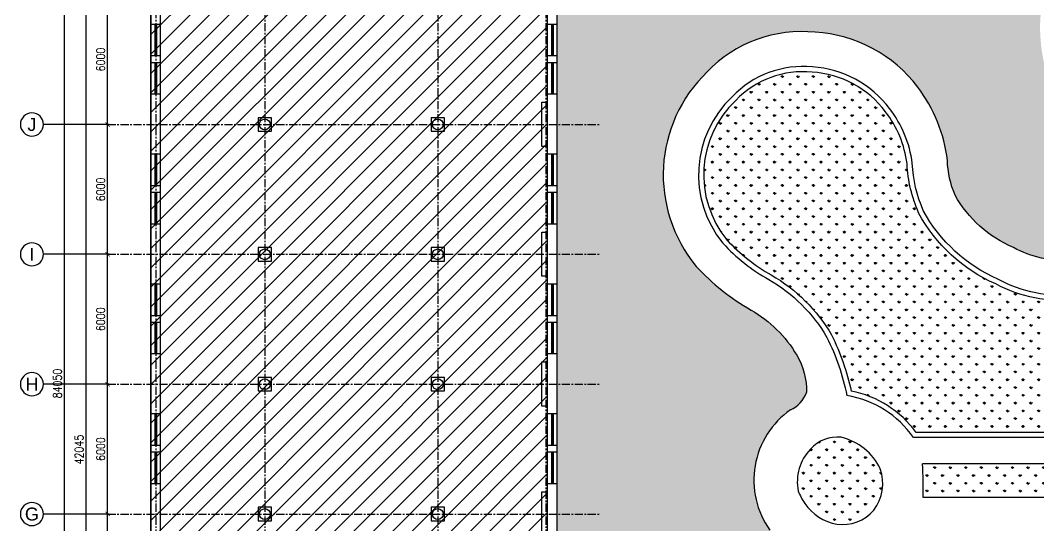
# Model space of a CAD drawing. Header units: millimetres. Extents: x -6033 to 120673, y -4970 to 90533.
# Drawn here: x -6033 to 41054, y 35684 to 59030 of the extents above; entities that cross this region are included whole.
import ezdxf
from ezdxf.enums import TextEntityAlignment as Align

# ---------------------------------------------------------------- set-up
doc = ezdxf.new("R2010")
doc.units = ezdxf.units.MM
doc.linetypes.add('I-AR$0$CENTER', pattern=[2, 1.25, -0.25, 0.25, -0.25])
doc.layers.get('DefPoints').update_dxf_attribs({"color": 250})
for name, color, linetype in [('I-AR$0$0-建-轴号', 1, 'Continuous'), ('I-AR$0$1-窗', 2, 'Continuous'), ('I-AR$0$3-地面', 8, 'Continuous'), ('I-AR$0$9-填充', 8, 'Continuous'), ('I-AR$0$AXIS_TEXT', 7, 'Continuous'), ('I-AR$0$D-BASE-INTWALL', 1, 'Continuous'), ('I-AR$0$D-BASE-WALL', 4, 'Continuous'), ('I-AR$0$GZET_DIM_1-200_平面尺寸标注', 1, 'Continuous')]:
    doc.layers.add(name, color=color, linetype=linetype)
doc.layers.add('I-AR$0$GZET_COL_GRID_1-200_轴线', color=8, linetype='I-AR$0$CENTER', lineweight=25)
doc.layers.add('I-AR$0$I-SCOPE', color=252, linetype='Continuous', lineweight=35)
doc.styles.add('I-AR$0$GZET-DIMT', font='romans.shx', dxfattribs={"width": 0.8})
doc.styles.add('I-AR$0$GZET-HT', font='arial.ttf', dxfattribs={"width": 0.8})
doc.dimstyles.new('I-AR$0$GZET_200', dxfattribs={"dimscale": 200, "dimtxt": 2, "dimasz": 1, "dimexe": 1, "dimexo": 1.5, "dimgap": 0.6, "dimtad": 1, "dimdec": 0, "dimrnd": 0.005, "dimzin": 0, "dimdsep": 46, "dimtxsty": 'I-AR$0$GZET-DIMT', "dimblk": 'I-AR$0$_ArchTick', "dimcen": 0.125, "dimclrd": 1, "dimclre": 1, "dimclrt": 2, "dimadec": 0, "dimazin": 0, "dimtfac": 1, "dimtdec": 0, "dimtix": 1, "dimtmove": 2, "dimatfit": 3, "dimldrblk": 'I-AR$0$_Dot', "dimfxl": 1, "dimtvp": 1, "dimtolj": 1, "dimtzin": 0, "dimarcsym": 0})
pattern_1 = [(90, (-273251.6522538068, 190733.4542391462), (-359.2102448, 359.2102448), [95.25, -623.1704896]), (45, (-273251.6522538068, 190733.4542391462), (-359.2102448427661, 359.2102448427661), [95.25, -412.75]), (135, (-273251.6522538068, 190733.4542391462), (-359.2102448427661, -359.2102448427661), [95.25, -412.75])]

# ---------------------------------------------------------------- blocks, each defined once
blk = doc.blocks.new('I-AR$0$chuanghu1')
for p, q in [((0, 3230), (450, 3230)), ((0, 1770), (450, 1770)), ((0, 1460), (450, 1460)), ((0, 0), (450, 0))]:
    blk.add_line(p, q)
at = {"layer": 'I-AR$0$1-窗'}
for p, q in [((185, 3230), (185, 1770)), ((225, 3230), (225, 1770)), ((265, 3230), (265, 1770)), ((185, 1460), (185, 0)), ((225, 1460), (225, 0)), ((265, 1460), (265, 0))]:
    blk.add_line(p, q, dxfattribs=at)
blk = doc.blocks.new('I-AR$0$_ArchTick')
at = {"color": 2, "linetype": 'ByBlock', "const_width": 0.15}
blk.add_lwpolyline([(-0.5, -0.5), (0.5, 0.5)], dxfattribs=at)
blk = doc.blocks.new('*D264')
at = {"layer": 'DefPoints', "color": 0, "transparency": 16777216}
for p in [(-2000.000000000183, 36220), (-1622.323113171581, 36220), (-1622.323113171581, 30220.00000000001)]:
    blk.add_point(p, dxfattribs=at)
at = {"layer": 'I-AR$0$GZET_DIM_1-200_平面尺寸标注', "color": 1, "lineweight": -2, "transparency": 16777216}
for p, q in [((-1922.323113171581, 36220), (-2200.000000000183, 36220)), ((-2000.000000000182, 30220.00000000001), (-2000.000000000183, 36220)), ((-1922.323113171581, 30220.00000000001), (-2200.000000000182, 30220.00000000001))]:
    blk.add_line(p, q, dxfattribs=at)
at = {"layer": 'I-AR$0$GZET_DIM_1-200_平面尺寸标注', "color": 1, "lineweight": -2, "transparency": 16777216, "xscale": 200, "yscale": 200, "zscale": 200}
for p, rotation in [((-2000.000000000183, 36220), 90), ((-2000.000000000182, 30220.00000000001), 270)]:
    blk.add_blockref('I-AR$0$_ArchTick', p, dxfattribs=dict(at, rotation=rotation))
at = {"layer": 'I-AR$0$GZET_DIM_1-200_平面尺寸标注', "color": 2, "transparency": 16777216, "insert": (-2320.000000000173, 33220), "char_height": 400, "attachment_point": 5, "rotation": 90, "style": 'I-AR$0$GZET-DIMT'}
blk.add_mtext('\\A1;6000', dxfattribs=at)
blk = doc.blocks.new('I-AR$0$_Dot')
at = {"color": 0, "linetype": 'ByBlock', "lineweight": -2}
blk.add_line((-0.5, 0), (-1, 0), dxfattribs=at)
at = {"color": 0, "linetype": 'ByBlock', "const_width": 0.5}
blk.add_lwpolyline([(-0.25, 0, 1), (0.25, 0, 1)], format="xyb", close=True, dxfattribs=at)
blk = doc.blocks.new('*D265')
at = {"layer": 'DefPoints', "color": 0, "transparency": 16777216}
for p in [(-2000.000000000183, 42220), (-1622.323113171581, 42220), (-1622.323113171581, 36220)]:
    blk.add_point(p, dxfattribs=at)
at = {"layer": 'I-AR$0$GZET_DIM_1-200_平面尺寸标注', "color": 1, "lineweight": -2, "transparency": 16777216}
for p, q in [((-1922.323113171581, 42220), (-2200.000000000183, 42220)), ((-2000.000000000181, 36220), (-2000.000000000183, 42220)), ((-1922.323113171581, 36220), (-2200.000000000181, 36220))]:
    blk.add_line(p, q, dxfattribs=at)
at = {"layer": 'I-AR$0$GZET_DIM_1-200_平面尺寸标注', "color": 1, "lineweight": -2, "transparency": 16777216, "xscale": 200, "yscale": 200, "zscale": 200}
for p, rotation in [((-2000.000000000183, 42220), 90), ((-2000.000000000181, 36220), 270)]:
    blk.add_blockref('I-AR$0$_ArchTick', p, dxfattribs=dict(at, rotation=rotation))
at = {"layer": 'I-AR$0$GZET_DIM_1-200_平面尺寸标注', "color": 2, "transparency": 16777216, "insert": (-2320.000000000171, 39219.99999999999), "char_height": 400, "attachment_point": 5, "rotation": 90, "style": 'I-AR$0$GZET-DIMT'}
blk.add_mtext('\\A1;6000', dxfattribs=at)
blk = doc.blocks.new('*D266')
at = {"layer": 'DefPoints', "color": 0, "transparency": 16777216}
for p in [(-2000.000000000183, 48220), (-1622.323113171581, 48220), (-1622.323113171581, 42220)]:
    blk.add_point(p, dxfattribs=at)
at = {"layer": 'I-AR$0$GZET_DIM_1-200_平面尺寸标注', "color": 1, "lineweight": -2, "transparency": 16777216}
for p, q in [((-1922.323113171581, 48220), (-2200.000000000183, 48220)), ((-2000.000000000181, 42220), (-2000.000000000183, 48220)), ((-1922.323113171581, 42220), (-2200.000000000182, 42220))]:
    blk.add_line(p, q, dxfattribs=at)
at = {"layer": 'I-AR$0$GZET_DIM_1-200_平面尺寸标注', "color": 1, "lineweight": -2, "transparency": 16777216, "xscale": 200, "yscale": 200, "zscale": 200}
for p, rotation in [((-2000.000000000183, 48220), 90), ((-2000.000000000181, 42220), 270)]:
    blk.add_blockref('I-AR$0$_ArchTick', p, dxfattribs=dict(at, rotation=rotation))
at = {"layer": 'I-AR$0$GZET_DIM_1-200_平面尺寸标注', "color": 2, "transparency": 16777216, "insert": (-2320.000000000169, 45219.99999999999), "char_height": 400, "attachment_point": 5, "rotation": 90, "style": 'I-AR$0$GZET-DIMT'}
blk.add_mtext('\\A1;6000', dxfattribs=at)
blk = doc.blocks.new('*D267')
at = {"layer": 'DefPoints', "color": 0, "transparency": 16777216}
for p in [(-2000.000000000183, 54220.00000000001), (-1622.323113171581, 54220.00000000001), (-1622.323113171581, 48220)]:
    blk.add_point(p, dxfattribs=at)
at = {"layer": 'I-AR$0$GZET_DIM_1-200_平面尺寸标注', "color": 1, "lineweight": -2, "transparency": 16777216}
for p, q in [((-1922.323113171581, 54220.00000000001), (-2200.000000000182, 54220.00000000001)), ((-2000.000000000181, 48220), (-2000.000000000183, 54220.00000000001)), ((-1922.323113171581, 48220), (-2200.000000000181, 48220))]:
    blk.add_line(p, q, dxfattribs=at)
at = {"layer": 'I-AR$0$GZET_DIM_1-200_平面尺寸标注', "color": 1, "lineweight": -2, "transparency": 16777216, "xscale": 200, "yscale": 200, "zscale": 200}
for p, rotation in [((-2000.000000000183, 54220.00000000001), 90), ((-2000.000000000181, 48220), 270)]:
    blk.add_blockref('I-AR$0$_ArchTick', p, dxfattribs=dict(at, rotation=rotation))
at = {"layer": 'I-AR$0$GZET_DIM_1-200_平面尺寸标注', "color": 2, "transparency": 16777216, "insert": (-2320.000000000167, 51219.99999999999), "char_height": 400, "attachment_point": 5, "rotation": 90, "style": 'I-AR$0$GZET-DIMT'}
blk.add_mtext('\\A1;6000', dxfattribs=at)
blk = doc.blocks.new('*D268')
at = {"layer": 'DefPoints', "color": 0, "transparency": 16777216}
for p in [(-2000.000000000183, 60220.00000000003), (-1622.323113171581, 60220.00000000003), (-1622.323113171581, 54220.00000000001)]:
    blk.add_point(p, dxfattribs=at)
at = {"layer": 'I-AR$0$GZET_DIM_1-200_平面尺寸标注', "color": 1, "lineweight": -2, "transparency": 16777216}
for p, q in [((-1922.323113171581, 60220.00000000003), (-2200.000000000183, 60220.00000000003)), ((-2000.000000000181, 54220.00000000001), (-2000.000000000183, 60220.00000000003)), ((-1922.323113171581, 54220.00000000001), (-2200.000000000181, 54220.00000000001))]:
    blk.add_line(p, q, dxfattribs=at)
at = {"layer": 'I-AR$0$GZET_DIM_1-200_平面尺寸标注', "color": 1, "lineweight": -2, "transparency": 16777216, "xscale": 200, "yscale": 200, "zscale": 200}
for p, rotation in [((-2000.000000000183, 60220.00000000003), 90), ((-2000.000000000181, 54220.00000000001), 270)]:
    blk.add_blockref('I-AR$0$_ArchTick', p, dxfattribs=dict(at, rotation=rotation))
at = {"layer": 'I-AR$0$GZET_DIM_1-200_平面尺寸标注', "color": 2, "transparency": 16777216, "insert": (-2320.000000000166, 57220), "char_height": 400, "attachment_point": 5, "rotation": 90, "style": 'I-AR$0$GZET-DIMT'}
blk.add_mtext('\\A1;6000', dxfattribs=at)
blk = doc.blocks.new('*D300')
at = {"layer": 'DefPoints', "color": 0, "transparency": 16777216}
for p in [(-1117.595758745207, 60220.00000000003), (-3000.000000000205, 18175.00000000001), (-988.0274124185021, 18175.00000000001)]:
    blk.add_point(p, dxfattribs=at)
at = {"layer": 'I-AR$0$GZET_DIM_1-200_平面尺寸标注', "color": 1, "lineweight": -2, "transparency": 16777216}
for p, q in [((-1417.595758745207, 60220.00000000003), (-3200.000000000214, 60220.00000000003)), ((-3000.000000000214, 60220.00000000003), (-3000.000000000205, 18175.00000000001)), ((-1288.027412418502, 18175.00000000001), (-3200.000000000205, 18175.00000000001))]:
    blk.add_line(p, q, dxfattribs=at)
at = {"layer": 'I-AR$0$GZET_DIM_1-200_平面尺寸标注', "color": 1, "lineweight": -2, "transparency": 16777216, "xscale": 200, "yscale": 200, "zscale": 200}
for p, rotation in [((-3000.000000000214, 60220.00000000003), 90), ((-3000.000000000205, 18175.00000000001), 270)]:
    blk.add_blockref('I-AR$0$_ArchTick', p, dxfattribs=dict(at, rotation=rotation))
at = {"layer": 'I-AR$0$GZET_DIM_1-200_平面尺寸标注', "color": 2, "transparency": 16777216, "insert": (-3320.000000000198, 39197.50000000001), "char_height": 400, "attachment_point": 5, "rotation": 90, "style": 'I-AR$0$GZET-DIMT'}
blk.add_mtext('\\A1;42045', dxfattribs=at)
blk = doc.blocks.new('*D302')
at = {"layer": 'DefPoints', "color": 0, "transparency": 16777216}
for p in [(-4000.00000000022, 84275.00000000004), (-972.2861498482457, 84275.00000000004), (-962.0669460450231, 225.0000000000001)]:
    blk.add_point(p, dxfattribs=at)
at = {"layer": 'I-AR$0$GZET_DIM_1-200_平面尺寸标注', "color": 1, "lineweight": -2, "transparency": 16777216}
for p, q in [((-1272.286149848245, 84275.00000000004), (-4200.000000000221, 84275.00000000004)), ((-4000.000000000201, 224.9999999999997), (-4000.00000000022, 84275.00000000004)), ((-1262.066946045023, 225.0000000000001), (-4200.000000000201, 224.9999999999996))]:
    blk.add_line(p, q, dxfattribs=at)
at = {"layer": 'I-AR$0$GZET_DIM_1-200_平面尺寸标注', "color": 1, "lineweight": -2, "transparency": 16777216, "xscale": 200, "yscale": 200, "zscale": 200}
for p, rotation in [((-4000.00000000022, 84275.00000000004), 90), ((-4000.000000000201, 224.9999999999997), 270)]:
    blk.add_blockref('I-AR$0$_ArchTick', p, dxfattribs=dict(at, rotation=rotation))
at = {"layer": 'I-AR$0$GZET_DIM_1-200_平面尺寸标注', "color": 2, "transparency": 16777216, "insert": (-4320.000000000197, 42250.00000000001), "char_height": 400, "attachment_point": 5, "rotation": 90, "style": 'I-AR$0$GZET-DIMT'}
blk.add_mtext('\\A1;84050', dxfattribs=at)
blk = doc.blocks.new('I-AR$0$_AXISO')
blk.add_circle((0, 0), 0.5)
at = {"layer": 'I-AR$0$AXIS_TEXT', "style": 'I-AR$0$GZET-HT'}
blk.add_attdef('A', text='', height=0.56, dxfattribs=at).set_placement((0, 0), align=Align.MIDDLE_CENTER)
blk = doc.blocks.new('I-AR$0$海龙_1211170131')
at = {"layer": 'I-AR$0$0-建-轴号', "linetype": 'Continuous'}
for p, q in [((-2225, 53994.99999999998), (-5191.666666666541, 53995.00000010628)), ((-2225.000000000007, 47994.99999999999), (-5191.666666666548, 47995.00000010629)), ((-2224.999999999993, 41994.99999999999), (-5191.666666666533, 41995.00000010629)), ((-2224.999999999993, 35994.99999999999), (-5191.666666666533, 35995.00000010629))]:
    blk.add_line(p, q, dxfattribs=at)
at = {"layer": 'I-AR$0$GZET_COL_GRID_1-200_轴线', "ltscale": 300}
for p, q in [((0, 86275), (0, -3995)), ((5045, 86275), (5045, -3995)), ((13044.99999999999, 86275), (13044.99999999999, -3995)), ((18045, 86275), (18045, -3995)), ((-2224.999999999993, 53994.99999999998), (20565, 53994.99999999997)), ((-2225, 47994.99999999999), (20565, 47994.99999999998)), ((-2225, 41994.99999999999), (20565, 41994.99999999999)), ((-2225, 35994.99999999999), (20565, 35994.99999999999))]:
    blk.add_line(p, q, dxfattribs=at)
at = {"layer": 'I-AR$0$0-建-轴号', "linetype": 'Continuous'}
ref = blk.add_blockref('I-AR$0$_AXISO', (-5725.000000000029, 53995.00000000733), dxfattribs=dict(at, xscale=-1066.666666666667, yscale=1066.666666666667, zscale=0.6666666666666664, rotation=180))
ref.add_attrib('A', 'J', dxfattribs={"layer": 'I-AR$0$AXIS_TEXT', "height": 597.3333333333333, "style": 'I-AR$0$GZET-HT'}).set_placement((-5725.000000000029, 53995.00000000733), align=Align.MIDDLE_CENTER)
ref = blk.add_blockref('I-AR$0$_AXISO', (-5725.000000000036, 47995.00000000733), dxfattribs=dict(at, xscale=-1066.666666666667, yscale=1066.666666666667, zscale=0.6666666666666664, rotation=180))
ref.add_attrib('A', 'I', dxfattribs={"layer": 'I-AR$0$AXIS_TEXT', "height": 597.3333333333333, "style": 'I-AR$0$GZET-HT'}).set_placement((-5725.000000000036, 47995.00000000733), align=Align.MIDDLE_CENTER)
ref = blk.add_blockref('I-AR$0$_AXISO', (-5725.000000000022, 41995.00000000733), dxfattribs=dict(at, xscale=-1066.666666666667, yscale=1066.666666666667, zscale=0.6666666666666664, rotation=180))
ref.add_attrib('A', 'H', dxfattribs={"layer": 'I-AR$0$AXIS_TEXT', "height": 597.3333333333333, "style": 'I-AR$0$GZET-HT'}).set_placement((-5725.000000000022, 41995.00000000733), align=Align.MIDDLE_CENTER)
ref = blk.add_blockref('I-AR$0$_AXISO', (-5725.000000000022, 35995.00000000733), dxfattribs=dict(at, xscale=-1066.666666666667, yscale=1066.666666666667, zscale=0.6666666666666664, rotation=180))
ref.add_attrib('A', 'G', dxfattribs={"layer": 'I-AR$0$AXIS_TEXT', "height": 597.3333333333333, "style": 'I-AR$0$GZET-HT'}).set_placement((-5725.000000000022, 35995.00000000733), align=Align.MIDDLE_CENTER)
at = {"layer": 'I-AR$0$GZET_DIM_1-200_平面尺寸标注'}
for base, p1, p2, angle, picture, middle in [((-4225.000000000226, 84050.00000000004), (-1187.06694604503, 0), (-1197.286149848253, 84050.00000000001), 90, '*D302', (-4545.000000000204, 42025.00000000001)), ((-3225.000000000211, 17950.00000000001), (-1342.595758745214, 59995), (-1213.027412418509, 17950), 90, '*D300', (-3545.000000000204, 38972.50000000001)), ((-2225.000000000189, 59995.00000000003), (-1847.323113171587, 53994.99999999998), (-1847.323113171587, 59995), 270, '*D268', (-2545.000000000175, 56995)), ((-2225.000000000189, 53995.00000000001), (-1847.323113171587, 47994.99999999999), (-1847.323113171587, 53994.99999999998), 270, '*D267', (-2545.000000000175, 50994.99999999999)), ((-2225.000000000189, 47995), (-1847.323113171587, 41994.99999999999), (-1847.323113171587, 47994.99999999999), 270, '*D266', (-2545.000000000175, 44994.99999999999)), ((-2225.000000000189, 41995), (-1847.323113171587, 35994.99999999999), (-1847.323113171587, 41994.99999999999), 270, '*D265', (-2545.000000000175, 38994.99999999999)), ((-2225.000000000189, 35995), (-1847.323113171587, 29994.99999999999), (-1847.323113171587, 35994.99999999999), 270, '*D264', (-2545.000000000182, 32995))]:
    dim = blk.add_linear_dim(base=base, p1=p1, p2=p2, angle=angle, dimstyle='I-AR$0$GZET_200', dxfattribs=at)
    dim.commit()
    dim.dimension.update_dxf_attribs({"geometry": picture, "text_midpoint": middle, "insert": (-225.0000000000073, -225)})
blk = doc.blocks.new('I-AR')
at = {"layer": 'I-AR$0$9-填充'}
h = blk.add_hatch(dxfattribs=at)
h.set_pattern_fill('GRASS', color=256, scale=20)
h.set_pattern_definition(pattern_1)
edge = h.paths.add_edge_path()
edge.add_arc((48075.09980175877, 57885.86272021267), 7531.13782698584, 93.31201896010458, 119.5511255798346, ccw=False)
edge.add_line((47640.00000002049, 65404.42143392797), (47640, 65940.00000000224))
edge.add_line((47640, 65940.00000000224), (18790, 65940.00000000226))
edge.add_line((18790, 65940.00000000226), (18790, 24876.39849369839))
edge.add_line((18790, 24876.39849369839), (26544.29322616477, 24876.39849369839))
edge.add_arc((32983.89004870411, 26170.13277620514), 6568.268845791113, 129.3415702300816, 191.3596716620677, ccw=False)
edge.add_arc((31476.03155863704, 28326.8062859796), 3949.565505750753, 104.59304370652359, 132.2595503306912, ccw=False)
edge.add_arc((30055.31018395955, 34280.10520697586), 2173.233099425972, 281.2942015813497, 313.0472720493361)
edge.add_arc((30426.6854120018, 33687.43448024165), 1492.565372304255, 318.1657641846177, 361.2613393646765)
edge.add_arc((32239.8381275516, 38300.38710596826), 4591.3285963544, 217.9676909432882, 265.99156706073484, ccw=False)
edge.add_arc((31872.41921090567, 37779.21967953868), 3985.327974789199, 125.18359558450021, 215.3095817904113, ccw=False)
edge.add_arc((29025.52329528192, 42303.87885726741), 1381.826173200816, 293.4798665672245, 340.2300881751192)
edge.add_arc((26868.27960269107, 41845.80067141893), 3457.635540556193, 359.8456275124313, 389.7659058237879)
edge.add_arc((24754.87081508432, 40495.08083228706), 5964.052808016896, 30.9504152630125, 59.69113305852917)
edge.add_arc((32772.04415484378, 54545.90765867644), 10213.63518444022, 222.3578845069345, 240.6422616467577, ccw=False)
edge.add_arc((30296.39652642189, 51889.92360785799), 6601.338333766303, 133.757229973819, 219.7996382101145, ccw=False)
edge.add_arc((30090.66382907331, 52466.32591896318), 6047.901985583007, 83.98209590828901, 136.1267597694406, ccw=False)
edge.add_arc((30375.31522357883, 52142.85514023763), 6347.667668990776, 36.73167792727202, 86.84457130365149, ccw=False)
edge.add_arc((30068.09959344426, 51782.82073227296), 6810.015933267933, 6.557601087147987, 37.61354295952498, ccw=False)
edge.add_arc((41498.84925946081, 52752.03841550907), 4669.216621075783, 182.3505496015985, 202.5852956703295)
edge.add_arc((42128.71283438383, 53741.83595042868), 5670.87026365447, 209.3906972536992, 246.7482145344888)
edge.add_arc((42155.24974690983, 52652.27799340902), 4702.300663284869, 241.2015315274473, 275.2103590187771)
edge.add_arc((41515.36539457133, 55945.38266907222), 8047.017238033709, 277.6189871787022, 295.6926092267267)
edge.add_arc((47570.22558053257, 51841.11267866677), 4060.74771081201, 180.3254316103383, 230.8068843918955, ccw=False)
edge.add_line((43509.5433708895, 51818.04835224437), (43509.5433708895, 53394.33280677747))
edge.add_arc((48076.45331479656, 58632.79464086366), 6949.686958628743, 186.4907584204857, 228.9179643644189, ccw=False)
edge.add_arc((47832.07409407338, 58690.435928249), 6713.926906089835, 121.1335366071462, 187.2152790693291, ccw=False)
h = blk.add_hatch(dxfattribs=at)
h.set_pattern_fill('GRASS', color=256, scale=20)
h.set_pattern_definition(pattern_1)
h.paths.add_polyline_path([(42698.67779429955, 43323.37970135696), (48002.16136123566, 43323.37970135696), (48002.16136123566, 47540.84223780019), (47602.77396320039, 47540.84223780019, -0.05308976896595777), (46712.02299960563, 47627.04305255288, -0.04941643247635087), (45818.66504472913, 47023.18059761255, -0.08380965647664035), (42792.02811155794, 46110.89822130199, -0.1474850686662842), (39069.82737841504, 46849.23527285215, -0.1651522259988702), (35505.26257778378, 50137.02929380894, -0.08978096657328384), (34968.89822141966, 52404.05356219455, 0.1340931946128999), (33972.84974569175, 54808.82199953339, 0.2199925599541282), (30577.8240428837, 56638.10320494944, 0.2310382246045116), (27051.99673230294, 55333.67627093985, 0.3940001540958336), (26635.64536429243, 48892.5141667682, 0.07905053784504817), (28693.06606578501, 47267.29612624753, -0.1308033536829855), (31475.29277100461, 44495.49076381759, -0.06253693498884307), (32388.37821009429, 41902.81886222624, -0.186529228159533), (35394.18055301486, 39992.32384655465), (42698.67779429955, 39992.32384655465)])
h = blk.add_hatch(dxfattribs=at)
h.set_pattern_fill('GRASS', color=256, scale=20)
h.set_pattern_definition([(90, (-502531.6522538068, 190733.4542391462), (-359.2102448, 359.2102448), [95.25, -623.1704896]), (45, (-502531.6522538068, 190733.4542391462), (-359.2102448427661, 359.2102448427661), [95.25, -412.75]), (135, (-502531.6522538068, 190733.4542391462), (-359.2102448427661, -359.2102448427661), [95.25, -412.75])])
h.paths.add_polyline_path([(33733.05950537603, 38307.75823795816, 0.2259141689706735), (31922.57935313322, 39764.41731790348, 0.2529615363522693), (30510.6721450286, 39212.27593123287, 0.2543313798951498), (29941.05524718203, 37281.83647080354, 0.06362363632156369), (30237.05558809126, 36710.11865901601, 0.2031449549454283), (31729.59273656458, 35749.61177794551, 0.2525402399003507), (33426.5223928499, 36396.92547352784, 0.2526973368889068)])
h = blk.add_hatch(dxfattribs=at)
h.set_pattern_fill('GRASS', color=256, scale=20)
h.set_pattern_definition([(90, (-458740.6085723289, 230134.0673350341), (-359.2102448, 359.2102448), [95.25, -623.1704896]), (45, (-458740.6085723289, 230134.0673350341), (-359.2102448427661, 359.2102448427661), [95.25, -412.75]), (135, (-458740.6085723289, 230134.0673350341), (-359.2102448427661, -359.2102448427661), [95.25, -412.75])])
h.paths.add_polyline_path([(42909.69852933986, 38532.32384655465), (35678.81568788039, 38532.32384655465, -0.03047547480537213), (35709.53208564548, 36982.32384655465), (42909.69852933986, 36982.32384655465)])
at = {"layer": 'I-AR$0$I-SCOPE'}
h = blk.add_hatch(dxfattribs=at)
h.set_pattern_fill('ANSI31', color=256, scale=200)
h.set_pattern_definition([(45, (0, 0), (-449.0128060534577, 449.0128060534577), [])])
h.paths.add_polyline_path([(63300.00000000001, 72640), (66630, 72640), (66630, 70889.38256153524), (90600, 70889.99999999999), (90600, 66390.00000000001), (96650.00000000001, 66390.00000000001), (96650, 24876.39849369839), (18340, 24876.39849369839), (18340, 66390), (48090, 66390), (48090, 72640), (51400, 72640), (51400, 72649.88673694879), (52869.5, 72649.88673694879), (52869.5, 72640), (55240.00000000001, 72640), (55240.00000000001, 72790.00000000013), (59460, 72790.00000000013), (59460, 72640), (61830.5, 72640), (61830.5, 72649.88673694879), (63300, 72649.88673694879)], flags=16)
h.paths.add_polyline_path([(7330, 0), (7330, -1770), (11180, -1770), (11180, 0), (18450, 0), (18449.99999999991, 2899.999999999971), (27550, 2899.999999999971), (27550, 18090), (37037.33127936907, 18090), (37037.33127936907, 17350), (96200, 17350), (96200, 18120), (114640, 18120), (114640, 84500), (0, 84500), (0, 0)])
at = {"layer": 'I-AR$0$3-地面', "color": 3}
for points in [[(45004.09216630692, 48693.95026289285, -0.07902494152010688), (42582.27805413958, 47969.40725498868, -0.1494903790776967), (39890.00927243475, 48531.55995880257, -0.1644620891196963), (37187.72040872229, 50958.78665213217, -0.0885208693944569), (36833.56131869927, 52560.53832592117, 0.1363426487909869), (35462.62240034016, 55939.19423536878, 0.2222115194932346), (30724.72122652782, 58480.89902467502, 0.2315331471331347), (25730.88318865141, 56657.91645175905, 0.3941242439845038), (25224.6703689131, 47664.37493578097, 0.07995034439916945), (27764.69706814224, 45643.95175931734, -0.126066591511197), (29869.71826057276, 43562.36978284162, -0.1312986331962786), (30325.90259325365, 41836.48474696086, 0.6534515205915413)], [(45814.71115374798, 47021.22286216912, -0.0836926837507415), (42792.02811155794, 46110.89822130199, -0.1474850686662822), (39069.82737841504, 46849.23527285215, -0.1651522259988705), (35505.26257778378, 50137.02929380894, -0.08978096657328317), (34968.89822141966, 52404.05356219452, 0.1340931946129016), (33972.84974569175, 54808.82199953342, 0.2199925599541261), (30577.8240428837, 56638.10320494944, 0.2310382246045153), (27051.99673230294, 55333.67627093982, 0.3940001540958293), (26635.64536429243, 48892.5141667682, 0.0790505378450552), (28693.06606578501, 47267.29612624741, -0.1308033536829759), (31475.29277100461, 44495.49076381765, -0.06253693498884483), (32388.37821009429, 41902.81886222624, -0.06253693498884483)], [(30510.6721450286, 39212.27593123284, 0.2543313798951392), (29941.05524718203, 37281.83647080354, 0.06362363632152969), (30237.05558809126, 36710.1186590163, 0.2031449549454701), (31729.59273656458, 35749.61177794551, 0.2525402399003542), (33426.5223928499, 36396.9254735279, 0.2526973368889048), (33733.05950537603, 38307.75823795816, 0.2259141689706729), (31922.57935313322, 39764.41731790348, 0.2529615363522797), (30510.6721450286, 39212.27593123284, 16.656898785106)]]:
    blk.add_lwpolyline(points, format="xyb", dxfattribs=at)
at = {"layer": 'I-AR$0$3-地面'}
blk.add_lwpolyline([(45708.2666453938, 47236.32648055154, -0.08359942486663208), (42765.38199087651, 46349.43971727413, -0.147690973347304), (39174.98340532789, 47065.14597210562, -0.1650844092264785), (35721.0719198701, 50242.5725254555, -0.08970594841766578), (35208.10843339236, 52425.37360493073, 0.134439019216058), (34163.71258853981, 54954.33760331661, 0.2196386679101062), (30597.1090039988, 56877.36976071243, 0.2303985674817783), (26882.81353885122, 55504.01492044801, 0.3940411340379707), (26454.41636706423, 48735.02372293684, 0.07920977747029218), (28574.39828642271, 47058.68105980247, -0.1304902195776243), (31264.03777048038, 44381.33630324373, -0.06607052267363284), (32186.52308312757, 41695.74592414475, -0.132171397382623)], format="xyb", dxfattribs=at)
blk.add_lwpolyline([(42888.67779429955, 39752.32384655465), (35271.11622476159, 39752.32384655465)], dxfattribs=at)
at = {"layer": 'I-AR$0$3-地面', "color": 3}
for points in [[(42698.67779429955, 39992.32384655465), (35394.18055301486, 39992.32384655465)], [(42909.69852933986, 38532.32384655465), (35678.81568788039, 38532.32384655465)], [(42909.69852933986, 36982.32384655465), (35709.53208564548, 36982.32384655465)]]:
    blk.add_lwpolyline(points, dxfattribs=at)
for centre, radius, start, end in [((29025.52329528192, 42303.87885726741), 1381.826173200808, 293.4798665489627, 340.230088186521), ((31419.78618909186, 37059.14455009165), 4939.56995549019, 36.42803730155104, 78.6916922221462), ((31872.41921090567, 37779.21967953871), 3985.327974789201, 125.1835955759175, 215.3095817782049), ((22990.84079421405, 37505.58150319094), 12729.45037077225, 357.6441319996403, 4.626435260568186)]:
    blk.add_arc(centre, radius, start, end, dxfattribs=at)
at = {"layer": 'I-AR$0$3-地面'}
blk.add_arc((31419.78618909186, 37059.14455009165), 4699.56995549019, 34.96453638354107, 80.61019357519113, dxfattribs=at)
at = {"layer": 'I-AR$0$D-BASE-INTWALL'}
for points in [[(4960, 53910), (5580, 53910), (5580, 54530), (4960, 54530)], [(12960, 53910), (13580, 53910), (13580, 54530), (12960, 54530)], [(4960, 47910), (5580, 47910), (5580, 48530), (4960, 48530)], [(12960, 47910), (13580, 47910), (13580, 48530), (12960, 48530)], [(4960, 41910), (5580, 41910), (5580, 42530), (4960, 42530)], [(12960, 41910), (13580, 41910), (13580, 42530), (12960, 42530)], [(4960, 35910), (5580, 35910), (5580, 36530), (4960, 36530)], [(12960, 35910), (13580, 35910), (13580, 36530), (12960, 36530)]]:
    blk.add_lwpolyline(points, close=True, dxfattribs=at)
at = {"layer": 'I-AR$0$D-BASE-WALL'}
for p, q in [((18340, 19190), (18340, 65940)), ((18790, 18540), (18790, 65940)), ((0, 0), (0, 64360.18407528891)), ((450, 19140), (450, 64360.1840752889))]:
    blk.add_line(p, q, dxfattribs=at)
for points in [[(18340, 53210.00000000003), (18080, 53210.00000000003), (18080, 55250.00000000003), (18340, 55250.00000000003)], [(18340, 47210.00000000003), (18080, 47210.00000000003), (18080, 49250.00000000003), (18340, 49250.00000000003)], [(18340, 41210), (18080, 41210), (18080, 43250), (18340, 43250)], [(18340, 35210), (18080, 35210), (18080, 37250), (18340, 37250)]]:
    blk.add_lwpolyline(points, dxfattribs=at)
for centre in [(5270, 54220), (13270, 54219.99999999997), (5270, 48220), (13270, 48220), (5270, 42220), (13270, 42220), (5270, 36220), (13270, 36220)]:
    blk.add_circle(centre, 250, dxfattribs=at)
at = {"layer": 'I-AR$0$I-SCOPE'}
blk.add_lwpolyline([(7330, 0), (7330, -1770), (11180, -1770), (11180, 0), (18450, 0), (18449.99999999991, 2899.999999999971), (27550, 2899.999999999971), (27550, 18090), (37037.33127936907, 18090), (37037.33127936907, 17350), (96200, 17350), (96200, 18120), (114640, 18120), (114640, 84500), (0, 84500), (0, 0)], close=True, dxfattribs=at)
at = {"layer": 'I-AR$0$D-BASE-WALL'}
for p in [(0, 55630), (18340, 55630), (0, 49630), (18340, 49630), (0, 43630), (18340, 43630), (0, 37630), (18340, 37630)]:
    blk.add_blockref('I-AR$0$chuanghu1', p, dxfattribs=at)
at = {"layer": 'I-AR$0$GZET_COL_GRID_1-200_轴线'}
blk.add_blockref('I-AR$0$海龙_1211170131', (225.0000000000073, 225), dxfattribs=at)

msp = doc.modelspace()

# ---------------------------------------------------------------- block references
msp.add_blockref('I-AR', (0, 0))

doc.saveas('drawing.dxf')
